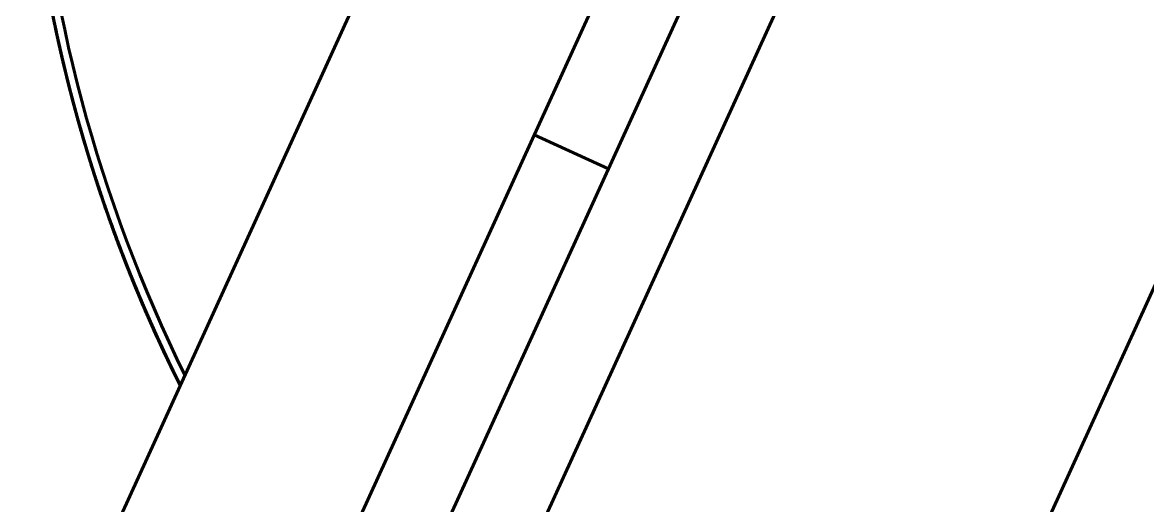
# Model space of a CAD drawing. Header units: millimetres. Extents: x 0 to 840, y 0 to 594.
# Drawn here: x 93.18 to 99.63, y 248.25 to 251.02 of the extents above; entities that cross this region are included whole.
import ezdxf

# ---------------------------------------------------------------- set-up
doc = ezdxf.new("R2010")
doc.units = ezdxf.units.MM
doc.linetypes.add('K5LT_BASIC', pattern=[0])
doc.layers.add('Системный слой', color=7, linetype='Continuous')

msp = doc.modelspace()

# ---------------------------------------------------------------- linework, layer by layer
at = {"layer": 'Системный слой', "color": 5, "linetype": 'K5LT_BASIC', "lineweight": 60, "true_color": 0x0000ff}
for p, q in [((100.47835, 262.95346), (93.21731, 247.03092)), ((101.61567, 262.43482), (94.35463, 246.51228)), ((101.15468, 260.29696), (93.74278, 244.04362)), ((101.60828, 260.09011), (94.19639, 243.83676)), ((103.99906, 258.99986), (96.58716, 242.74652)), ((93.36873, 251.01491), (93.37463, 250.98686)), ((93.36897, 251.01374), (93.36985, 251.00954)), ((93.36897, 251.01374), (93.37227, 250.99805)), ((93.36932, 251.01209), (93.37304, 250.99439)), ((93.37227, 250.99805), (93.37715, 250.97505)), ((93.39014, 250.91531), (93.401, 250.8669)), ((93.39148, 250.90927), (93.401, 250.8669)), ((93.39754, 250.88216), (93.40633, 250.84361)), ((93.39934, 250.8742), (93.401, 250.8669)), ((93.401, 250.8669), (93.40812, 250.83582)), ((93.41811, 250.79314), (93.42082, 250.7817)), ((93.46897, 250.58941), (93.47653, 250.56081)), ((93.48215, 250.53984), (93.48426, 250.532)), ((93.49054, 250.5089), (93.5032, 250.46306)), ((96.11803, 250.37918), (96.54347, 250.18517)), ((93.57947, 250.20553), (93.58694, 250.18183)), ((93.58179, 250.19815), (93.58525, 250.18716)), ((93.60264, 250.13272), (93.61227, 250.10311)), ((93.60368, 250.12953), (93.61844, 250.08432)), ((93.60615, 250.1219), (93.61477, 250.09549)), ((93.60863, 250.11428), (93.61844, 250.08432)), ((93.69749, 249.85556), (93.70551, 249.83347)), ((93.73772, 249.74659), (93.74862, 249.71781)), ((93.74558, 249.72581), (93.7555, 249.69982)), ((93.90751, 249.32969), (93.91073, 249.32235)), ((93.91698, 249.30817), (93.92346, 249.29353)), ((93.9187, 249.30426), (93.93286, 249.27243)), ((93.95417, 249.22514), (93.97077, 249.18883)), ((94.02477, 249.07371), (94.03441, 249.05362)), ((94.05054, 249.02029), (94.05218, 249.01693)), ((94.06086, 248.99916), (94.07313, 248.97424)), ((94.06793, 248.98478), (94.08896, 248.94235)), ((94.06793, 248.98478), (94.08896, 248.94235)), ((94.06793, 248.98478), (94.08896, 248.94235)), ((94.06793, 248.98478), (94.08896, 248.94235)), ((94.07273, 248.97504), (94.08896, 248.94235)), ((94.07313, 248.97424), (94.08548, 248.94935)), ((94.07526, 248.96992), (94.08896, 248.94235)), ((94.07526, 248.96992), (94.08896, 248.94235)), ((94.07714, 248.96613), (94.07857, 248.96325))]:
    msp.add_line(p, q, dxfattribs=at)
msp.add_arc((101.73832, 252.76201), 8.5, 183.558416, 206.261997, dxfattribs=at)
for points, knots in [([(99.60669, 261.04203), (99.58233, 261.03576), (99.29992, 260.96172), (98.76682, 260.79236), (98.02918, 260.47944), (97.32403, 260.09893), (96.65753, 259.65418), (96.03552, 259.14906), (95.46345, 258.58802), (94.94634, 257.97596), (94.48869, 257.31824), (94.09454, 256.62063), (93.76732, 255.88922), (93.5099, 255.13043), (93.32454, 254.3509), (93.21285, 253.55745), (93.17583, 252.75704), (93.21378, 251.95667), (93.32639, 251.16336), (93.51266, 250.38404), (93.76588, 249.64046), (93.97681, 249.16697), (94.08896, 248.94235)], [0.9944152957, 0.9944152957, 0.9944152957, 0.9944152957, 0.9944302992, 0.9945894335, 0.9947485678, 0.9949077021, 0.9950668364, 0.9952259707, 0.995385105, 0.9955442393, 0.9957033736, 0.995862508, 0.9960216423, 0.9961807766, 0.9963399109, 0.9964990452, 0.9966581795, 0.9968173138, 0.9969764481, 0.9971355824, 0.9972947167, 0.997444463, 0.997444463, 0.997444463, 0.997444463]), ([(93.33093, 254.31707), (93.3122, 254.21584), (93.25152, 253.85105), (93.18792, 253.217), (93.18283, 252.41575), (93.25266, 251.61753), (93.37944, 250.92422), (93.49088, 250.50122), (93.53921, 250.33777)], [0.86817539014, 0.86817539014, 0.86817539014, 0.86817539014, 0.86823679185, 0.86839592616, 0.86855506047, 0.86871419478, 0.86887332909, 0.86897499228, 0.86897499228, 0.86897499228, 0.86897499228]), ([(93.19187, 252.51592), (93.19815, 252.2979), (93.23065, 251.81373), (93.34469, 251.06989), (93.53962, 250.29269), (93.79053, 249.5819), (93.99097, 249.1386), (94.08896, 248.94235)], [0.98602521946, 0.98602521946, 0.98602521946, 0.98602521946, 0.98615531509, 0.9863144494, 0.9864735837, 0.98663271801, 0.986763555, 0.986763555, 0.986763555, 0.986763555]), ([(93.23182, 251.90073), (93.23627, 251.85668), (93.27001, 251.54744), (93.36403, 250.97663), (93.52897, 250.3487), (93.65046, 249.98674), (93.68922, 249.87855)], [0.97546690868, 0.97546690868, 0.97546690868, 0.97546690868, 0.97549331636, 0.97565245067, 0.97581158498, 0.97588013364, 0.97588013364, 0.97588013364, 0.97588013364]), ([(93.24443, 251.78408), (93.2689, 251.57159), (93.31596, 251.26465), (93.37963, 250.96091), (93.401, 250.8669)], [0.81527661755, 0.81527661755, 0.81527661755, 0.81527661755, 0.81540420115, 0.81546170171, 0.81546170171, 0.81546170171, 0.81546170171]), ([(93.2772, 251.53243), (93.29088, 251.43831), (93.31989, 251.25967), (93.35456, 251.08205), (93.37227, 250.99805)], [0.37740985368, 0.37740985368, 0.37740985368, 0.37740985368, 0.3774665818, 0.37751778524, 0.37751778524, 0.37751778524, 0.37751778524]), ([(93.2789, 251.52079), (93.28407, 251.48555), (93.31086, 251.31055), (93.34309, 251.13642), (93.37227, 250.99805)], [0.66579670409, 0.66579670409, 0.66579670409, 0.66579670409, 0.66581795035, 0.66590229791, 0.66590229791, 0.66590229791, 0.66590229791]), ([(93.29702, 251.40303), (93.3031, 251.36522), (93.32475, 251.23631), (93.34934, 251.10791), (93.3682, 251.01743)], [0.291988617951, 0.291988617951, 0.291988617951, 0.291988617951, 0.292011457671, 0.292066584746, 0.292066584746, 0.292066584746, 0.292066584746]), ([(93.30912, 251.32987), (93.32154, 251.25679), (93.35135, 251.09417), (93.38586, 250.93247), (93.40633, 250.84361)], [0.90081511013, 0.90081511013, 0.90081511013, 0.90081511013, 0.900859325271, 0.900913715692, 0.900913715692, 0.900913715692, 0.900913715692]), ([(93.31193, 251.31342), (93.3218, 251.25603), (93.34029, 251.15468), (93.36061, 251.05369), (93.36978, 251.00987)], [0.185197599326, 0.185197599326, 0.185197599326, 0.185197599326, 0.185232336092, 0.185259042555, 0.185259042555, 0.185259042555, 0.185259042555]), ([(93.31337, 251.30509), (93.32773, 251.22205), (93.35785, 251.062), (93.39253, 250.90288), (93.41032, 250.82635)], [0.804691936986, 0.804691936986, 0.804691936986, 0.804691936986, 0.804742202419, 0.804789066353, 0.804789066353, 0.804789066353, 0.804789066353]), ([(93.34265, 251.14488), (93.35081, 251.1025), (93.36942, 251.00966), (93.38958, 250.91714), (93.401, 250.8669)], [0.890171582159, 0.890171582159, 0.890171582159, 0.890171582159, 0.890197326544, 0.890228056854, 0.890228056854, 0.890228056854, 0.890228056854]), ([(93.36098, 251.05247), (93.36283, 251.04339), (93.37715, 250.97378), (93.39234, 250.90435), (93.40621, 250.84412)], [0.441592181831, 0.441592181831, 0.441592181831, 0.441592181831, 0.441597708466, 0.441634572332, 0.441634572332, 0.441634572332, 0.441634572332]), ([(93.36734, 251.02158), (93.37354, 250.99176), (93.38848, 250.92179), (93.40429, 250.85201), (93.41367, 250.812)], [0.430917544249, 0.430917544249, 0.430917544249, 0.430917544249, 0.430935709739, 0.430960220111, 0.430960220111, 0.430960220111, 0.430960220111]), ([(93.36897, 251.01374), (93.37626, 250.97887), (93.39212, 250.90522), (93.40896, 250.83179), (93.41811, 250.79314)], [0.697941834588, 0.697941834588, 0.697941834588, 0.697941834588, 0.69796308084, 0.697986769917, 0.697986769917, 0.697986769917, 0.697986769917]), ([(93.37227, 250.99805), (93.37528, 250.98376), (93.38768, 250.92569), (93.40068, 250.86775), (93.41083, 250.82414)], [0.163899627684, 0.163899627684, 0.163899627684, 0.163899627684, 0.163908338638, 0.163935044964, 0.163935044964, 0.163935044964, 0.163935044964]), ([(93.37227, 250.99805), (93.378, 250.97086), (93.39277, 250.90245), (93.40839, 250.83421), (93.41811, 250.79314)], [0.249346890698, 0.249346890698, 0.249346890698, 0.249346890698, 0.249363462763, 0.249388639076, 0.249388639076, 0.249388639076, 0.249388639076]), ([(93.37227, 250.99805), (93.37418, 250.98899), (93.38873, 250.92052), (93.40412, 250.85224), (93.41811, 250.79314)], [0.345475061597, 0.345475061597, 0.345475061597, 0.345475061597, 0.345480585615, 0.345516809972, 0.345516809972, 0.345516809972, 0.345516809972]), ([(93.37227, 250.99805), (93.37961, 250.9632), (93.39448, 250.8948), (93.41019, 250.82659), (93.41811, 250.79314)], [0.516369587626, 0.516369587626, 0.516369587626, 0.516369587626, 0.516390833864, 0.516411336004, 0.516411336004, 0.516411336004, 0.516411336004]), ([(93.37227, 250.99805), (93.38233, 250.9503), (93.39736, 250.88194), (93.41322, 250.81376), (93.41811, 250.79314)], [0.601816850642, 0.601816850642, 0.601816850642, 0.601816850642, 0.601845957989, 0.601858599019, 0.601858599019, 0.601858599019, 0.601858599019]), ([(93.37227, 250.99805), (93.37579, 250.98132), (93.39126, 250.90904), (93.40766, 250.83697), (93.42082, 250.7817)], [0.612497758524, 0.612497758524, 0.612497758524, 0.612497758524, 0.612507956716, 0.6125418447, 0.6125418447, 0.6125418447, 0.6125418447]), ([(93.37227, 250.99805), (93.38505, 250.9374), (93.40024, 250.86907), (93.41626, 250.80094), (93.41811, 250.79314)], [0.687264113659, 0.687264113659, 0.687264113659, 0.687264113659, 0.687301082113, 0.687305862033, 0.687305862033, 0.687305862033, 0.687305862033]), ([(93.37227, 250.99805), (93.38123, 250.95553), (93.39985, 250.87045), (93.41976, 250.78566), (93.43007, 250.74326)], [0.783392284554, 0.783392284554, 0.783392284554, 0.783392284554, 0.783418204965, 0.783444231647, 0.783444231647, 0.783444231647, 0.783444231647]), ([(93.37227, 250.99805), (93.37469, 250.98655), (93.39283, 250.90137), (93.41228, 250.81646), (93.43007, 250.74326)], [0.794073192437, 0.794073192437, 0.794073192437, 0.794073192437, 0.794080203692, 0.794125139631, 0.794125139631, 0.794125139631, 0.794125139631]), ([(93.37227, 250.99805), (93.37741, 250.97365), (93.39428, 250.89536), (93.41224, 250.81731), (93.42513, 250.76368)], [0.879520455452, 0.879520455452, 0.879520455452, 0.879520455452, 0.879535327817, 0.879568225578, 0.879568225578, 0.879568225578, 0.879568225578]), ([(93.37227, 250.99805), (93.38667, 250.92974), (93.46015, 250.60121), (93.5672, 250.22769), (93.67184, 249.92705), (93.68922, 249.87855)], [0.95428681059, 0.95428681059, 0.95428681059, 0.95428681059, 0.95432845321, 0.95448758752, 0.95451831789, 0.95451831789, 0.95451831789, 0.95451831789]), ([(93.37227, 250.99805), (93.38013, 250.96076), (93.40822, 250.8318), (93.43929, 250.70352), (93.46289, 250.61268)], [0.964967718467, 0.964967718467, 0.964967718467, 0.964967718467, 0.964990451941, 0.96504643586, 0.96504643586, 0.96504643586, 0.96504643586]), ([(93.37324, 250.99343), (93.37977, 250.96256), (93.39319, 250.90074), (93.40731, 250.83908), (93.41455, 250.80822)], [0.0677723954, 0.0677723954, 0.0677723954, 0.0677723954, 0.067791215786, 0.067810124946, 0.067810124946, 0.067810124946, 0.067810124946]), ([(93.37594, 250.98071), (93.38324, 250.94642), (93.39698, 250.88383), (93.41142, 250.82139), (93.41811, 250.79314)], [0.334797678596, 0.334797678596, 0.334797678596, 0.334797678596, 0.334818586888, 0.334835902092, 0.334835902092, 0.334835902092, 0.334835902092]), ([(93.37777, 250.97214), (93.38562, 250.9355), (93.39881, 250.87577), (93.41265, 250.81619), (93.41811, 250.79314)], [0.153223985226, 0.153223985226, 0.153223985226, 0.153223985226, 0.153246339911, 0.153260468179, 0.153260468179, 0.153260468179, 0.153260468179]), ([(93.37885, 250.9671), (93.388, 250.92448), (93.40093, 250.86645), (93.41446, 250.80856), (93.41811, 250.79314)], [0.420247707681, 0.420247707681, 0.420247707681, 0.420247707681, 0.420273711012, 0.420283165106, 0.420283165106, 0.420283165106, 0.420283165106]), ([(93.38223, 250.95143), (93.39146, 250.90882), (93.40332, 250.85603), (93.41569, 250.80336), (93.41811, 250.79314)], [0.238675461701, 0.238675461701, 0.238675461701, 0.238675461701, 0.238701464036, 0.238707731193, 0.238707731193, 0.238707731193, 0.238707731193]), ([(93.38402, 250.94318), (93.39831, 250.87758), (93.41547, 250.80299), (93.43363, 250.72864), (93.43587, 250.71953)], [0.409571665984, 0.409571665984, 0.409571665984, 0.409571665984, 0.409611712285, 0.409617313493, 0.409617313493, 0.409617313493, 0.409617313493]), ([(93.38838, 250.92327), (93.39967, 250.87199), (93.4153, 250.80402), (93.43175, 250.73625), (93.43587, 250.71953)], [0.142553020723, 0.142553020723, 0.142553020723, 0.142553020723, 0.142584341184, 0.142594616565, 0.142594616565, 0.142594616565, 0.142594616565]), ([(93.3892, 250.91958), (93.40078, 250.8671), (93.42622, 250.75676), (93.45385, 250.64695), (93.46897, 250.58941)], [0.591151904089, 0.591151904089, 0.591151904089, 0.591151904089, 0.591183959262, 0.591219440483, 0.591219440483, 0.591219440483, 0.591219440483]), ([(93.4126, 250.81654), (93.4216, 250.77804), (93.45098, 250.65612), (93.48304, 250.53487), (93.50624, 250.45219)], [0.943642871113, 0.943642871113, 0.943642871113, 0.943642871113, 0.943666454488, 0.943717672043, 0.943717672043, 0.943717672043, 0.943717672043]), ([(93.43587, 250.71953), (93.4412, 250.69786), (93.46455, 250.60451), (93.48948, 250.51156), (93.50955, 250.44043)], [0.398936405608, 0.398936405608, 0.398936405608, 0.398936405608, 0.398949713558, 0.398993799473, 0.398993799473, 0.398993799473, 0.398993799473]), ([(93.43587, 250.71953), (93.43992, 250.70305), (93.45393, 250.64683), (93.46851, 250.59077), (93.4791, 250.5512)], [0.580511839521, 0.580511839521, 0.580511839521, 0.580511839521, 0.580521960535, 0.580546393728, 0.580546393728, 0.580546393728, 0.580546393728]), ([(93.43587, 250.71953), (93.45065, 250.65947), (93.47363, 250.57022), (93.49805, 250.48136), (93.50624, 250.45219)], [0.655278194655, 0.655278194655, 0.655278194655, 0.655278194655, 0.655315085933, 0.655333159358, 0.655333159358, 0.655333159358, 0.655333159358]), ([(93.43587, 250.71953), (93.44307, 250.69025), (93.46364, 250.60849), (93.48542, 250.52705), (93.49991, 250.47487)], [0.665959102535, 0.665959102535, 0.665959102535, 0.665959102535, 0.66597708466, 0.666009385979, 0.666009385979, 0.666009385979, 0.666009385979]), ([(93.43587, 250.71953), (93.45379, 250.64667), (93.49329, 250.49475), (93.53697, 250.34397), (93.56089, 250.26562)], [0.740725457673, 0.740725457673, 0.740725457673, 0.740725457673, 0.740770210057, 0.740819076439, 0.740819076439, 0.740819076439, 0.740819076439]), ([(93.43587, 250.71953), (93.43865, 250.70824), (93.45578, 250.63922), (93.47376, 250.57042), (93.48941, 250.51303)], [0.762087273434, 0.762087273434, 0.762087273434, 0.762087273434, 0.762094207511, 0.762129688769, 0.762129688769, 0.762129688769, 0.762129688769]), ([(93.43587, 250.71953), (93.4418, 250.69544), (93.46285, 250.61143), (93.48518, 250.52775), (93.50176, 250.46822)], [0.847534536448, 0.847534536448, 0.847534536448, 0.847534536448, 0.847549331636, 0.847586191484, 0.847586191484, 0.847586191484, 0.847586191484]), ([(93.43587, 250.71953), (93.48281, 250.52872), (93.56259, 250.24671), (93.65671, 249.96931), (93.68922, 249.87855)], [0.8795772601, 0.8795772601, 0.8795772601, 0.8795772601, 0.87969446213, 0.87975196275, 0.87975196275, 0.87975196275, 0.87975196275]), ([(93.43587, 250.71953), (93.46009, 250.62107), (93.49629, 250.48444), (93.53586, 250.34877), (93.54732, 250.31051)], [0.911619983711, 0.911619983711, 0.911619983711, 0.911619983711, 0.911680458307, 0.911704278261, 0.911704278261, 0.911704278261, 0.911704278261]), ([(93.44142, 250.6971), (93.45002, 250.66253), (93.47584, 250.56151), (93.5035, 250.46097), (93.5225, 250.39501)], [0.751410958462, 0.751410958462, 0.751410958462, 0.751410958462, 0.751432208784, 0.751473149657, 0.751473149657, 0.751473149657, 0.751473149657]), ([(93.44748, 250.67292), (93.45545, 250.64125), (93.47483, 250.56617), (93.49523, 250.49135), (93.50738, 250.44815)], [0.569840480667, 0.569840480667, 0.569840480667, 0.569840480667, 0.569859961808, 0.569886731675, 0.569886731675, 0.569886731675, 0.569886731675]), ([(93.4512, 250.65818), (93.46772, 250.59311), (93.5044, 250.45544), (93.54452, 250.31872), (93.56668, 250.24672)], [0.826185292154, 0.826185292154, 0.826185292154, 0.826185292154, 0.826225334182, 0.82627027002, 0.82627027002, 0.82627027002, 0.82627027002]), ([(93.45304, 250.65097), (93.46443, 250.60627), (93.49023, 250.50832), (93.51777, 250.41085), (93.53328, 250.35792)], [0.922314943081, 0.922314943081, 0.922314943081, 0.922314943081, 0.922342457034, 0.922375355259, 0.922375355259, 0.922375355259, 0.922375355259]), ([(93.45502, 250.64319), (93.45732, 250.63422), (93.47313, 250.57283), (93.48962, 250.51161), (93.5042, 250.45946)], [0.484399315258, 0.484399315258, 0.484399315258, 0.484399315258, 0.484404837683, 0.484437131465, 0.484437131465, 0.484437131465, 0.484437131465]), ([(93.46897, 250.58941), (93.48209, 250.53946), (93.51889, 250.40439), (93.559, 250.27025), (93.58561, 250.18601)], [0.014450415096, 0.014450415096, 0.014450415096, 0.014450415096, 0.014481222152, 0.01453391336, 0.01453391336, 0.01453391336, 0.01453391336]), ([(93.46897, 250.58941), (93.47403, 250.57012), (93.50159, 250.46669), (93.5311, 250.36379), (93.55637, 250.28044)], [0.025131322978, 0.025131322978, 0.025131322978, 0.025131322978, 0.025143220879, 0.025195167157, 0.025195167157, 0.025195167157, 0.025195167157]), ([(93.46897, 250.58941), (93.47738, 250.55737), (93.49593, 250.4884), (93.51534, 250.41967), (93.526, 250.38289)], [0.110578585993, 0.110578585993, 0.110578585993, 0.110578585993, 0.110598345004, 0.110621184707, 0.110621184707, 0.110621184707, 0.110621184707]), ([(93.46897, 250.58941), (93.47268, 250.57529), (93.4919, 250.50286), (93.51208, 250.43068), (93.52895, 250.37275)], [0.206706756891, 0.206706756891, 0.206706756891, 0.206706756891, 0.206715467855, 0.206751455857, 0.206751455857, 0.206751455857, 0.206751455857]), ([(93.46897, 250.58941), (93.47602, 250.56254), (93.49073, 250.50766), (93.50598, 250.45293), (93.51392, 250.42501)], [0.292154019906, 0.292154019906, 0.292154019906, 0.292154019906, 0.29217059198, 0.292187907646, 0.292187907646, 0.292187907646, 0.292187907646]), ([(93.46897, 250.58941), (93.47937, 250.54979), (93.50592, 250.45162), (93.53422, 250.35394), (93.55174, 250.29578)], [0.377601282921, 0.377601282921, 0.377601282921, 0.377601282921, 0.377625716105, 0.377661940933, 0.377661940933, 0.377661940933, 0.377661940933]), ([(93.46897, 250.58941), (93.47467, 250.56771), (93.49012, 250.50982), (93.50618, 250.45209), (93.51647, 250.41605)], [0.473729453819, 0.473729453819, 0.473729453819, 0.473729453819, 0.473742838956, 0.473765193087, 0.473765193087, 0.473765193087, 0.473765193087]), ([(93.46897, 250.58941), (93.49413, 250.49364), (93.54923, 250.29782), (93.61128, 250.10409), (93.64493, 250.0053)], [0.53781490108, 0.53781490108, 0.53781490108, 0.53781490108, 0.53787396563, 0.5379362171, 0.5379362171, 0.5379362171, 0.5379362171]), ([(93.46897, 250.58941), (93.48607, 250.5243), (93.51325, 250.42559), (93.54221, 250.32739), (93.55233, 250.29383)], [0.548495808954, 0.548495808954, 0.548495808954, 0.548495808954, 0.548535964354, 0.548556872688, 0.548556872688, 0.548556872688, 0.548556872688]), ([(93.46897, 250.58941), (93.47802, 250.55496), (93.5079, 250.44404), (93.54002, 250.33373), (93.56323, 250.25795)], [0.559176716833, 0.559176716833, 0.559176716833, 0.559176716833, 0.559197963081, 0.559245235474, 0.559245235474, 0.559245235474, 0.559245235474]), ([(93.46897, 250.58941), (93.50553, 250.45023), (93.55553, 250.27775), (93.61093, 250.10698), (93.62213, 250.07316)], [0.61258125623, 0.61258125623, 0.61258125623, 0.61258125623, 0.61266709102, 0.61268833725, 0.61268833725, 0.61268833725, 0.61268833725]), ([(93.46897, 250.58941), (93.49748, 250.48089), (93.55303, 250.28519), (93.61553, 250.09161), (93.64493, 250.0053)], [0.6232621641, 0.6232621641, 0.6232621641, 0.6232621641, 0.62332908975, 0.62338348012, 0.62338348012, 0.62338348012, 0.62338348012]), ([(93.46897, 250.58941), (93.48942, 250.51155), (93.54388, 250.31557), (93.60531, 250.12162), (93.64493, 250.0053)], [0.63394307197, 0.63394307197, 0.63394307197, 0.63394307197, 0.63399108848, 0.63406438799, 0.63406438799, 0.63406438799, 0.63406438799]), ([(93.46897, 250.58941), (93.48136, 250.54221), (93.50967, 250.4381), (93.53995, 250.33455), (93.55711, 250.27801)], [0.644623979849, 0.644623979849, 0.644623979849, 0.644623979849, 0.644653087206, 0.644688330037, 0.644688330037, 0.644688330037, 0.644688330037]), ([(93.46897, 250.58941), (93.50083, 250.46814), (93.55683, 250.27256), (93.61978, 250.07914), (93.64493, 250.0053)], [0.70870942712, 0.70870942712, 0.70870942712, 0.70870942712, 0.70878421388, 0.70883074314, 0.70883074314, 0.70883074314, 0.70883074314]), ([(93.46897, 250.58941), (93.49277, 250.49881), (93.54768, 250.30294), (93.60956, 250.10915), (93.64493, 250.0053)], [0.71939033499, 0.71939033499, 0.71939033499, 0.71939033499, 0.7194462126, 0.71951165101, 0.71951165101, 0.71951165101, 0.71951165101]), ([(93.46897, 250.58941), (93.48471, 250.52947), (93.52312, 250.38948), (93.56509, 250.25051), (93.59029, 250.17125)], [0.730071242866, 0.730071242866, 0.730071242866, 0.730071242866, 0.73010821133, 0.730157821273, 0.730157821273, 0.730157821273, 0.730157821273]), ([(93.47419, 250.56963), (93.49107, 250.50599), (93.52557, 250.38175), (93.56287, 250.25833), (93.58179, 250.19815)], [0.366924442612, 0.366924442612, 0.366924442612, 0.366924442612, 0.366963717378, 0.367001343297, 0.367001343297, 0.367001343297, 0.367001343297]), ([(93.47419, 250.56963), (93.48632, 250.52389), (93.5027, 250.46417), (93.51972, 250.40462), (93.52377, 250.39059)], [0.463052613507, 0.463052613507, 0.463052613507, 0.463052613507, 0.463080840229, 0.463089551292, 0.463089551292, 0.463089551292, 0.463089551292]), ([(93.4791, 250.55119), (93.49513, 250.49132), (93.54631, 250.30811), (93.60359, 250.12668), (93.64493, 250.0053)], [0.81552636718, 0.81552636718, 0.81552636718, 0.81552636718, 0.81556333546, 0.8156398219, 0.8156398219, 0.8156398219, 0.8156398219]), ([(93.48121, 250.54334), (93.49252, 250.50124), (93.51446, 250.422), (93.53754, 250.34309), (93.54864, 250.3061)], [0.281482589927, 0.281482589927, 0.281482589927, 0.281482589927, 0.281508593253, 0.281531629261, 0.281531629261, 0.281531629261, 0.281531629261]), ([(93.48121, 250.54334), (93.49936, 250.47578), (93.52519, 250.38414), (93.55255, 250.29296), (93.55991, 250.26881)], [0.452377115961, 0.452377115961, 0.452377115961, 0.452377115961, 0.452418841502, 0.452433900186, 0.452433900186, 0.452433900186, 0.452433900186]), ([(93.48873, 250.51553), (93.50253, 250.46486), (93.52502, 250.38515), (93.54867, 250.30579), (93.55748, 250.27679)], [0.185360147527, 0.185360147527, 0.185360147527, 0.185360147527, 0.185391470401, 0.185409543711, 0.185409543711, 0.185409543711, 0.185409543711]), ([(93.54713, 250.31113), (93.55923, 250.2707), (93.59067, 250.16838), (93.62403, 250.06666), (93.64493, 250.0053)], [0.794214161803, 0.794214161803, 0.794214161803, 0.794214161803, 0.794239338001, 0.794278006155, 0.794278006155, 0.794278006155, 0.794278006155]), ([(93.5486, 250.30621), (93.55798, 250.27493), (93.58032, 250.20197), (93.60362, 250.12932), (93.61727, 250.08788)], [0.527192485807, 0.527192485807, 0.527192485807, 0.527192485807, 0.5272119669, 0.527237993584, 0.527237993584, 0.527237993584, 0.527237993584]), ([(93.55174, 250.29578), (93.56545, 250.25025), (93.5956, 250.15312), (93.62747, 250.05655), (93.64493, 250.0053)], [0.431066480318, 0.431066480318, 0.431066480318, 0.431066480318, 0.431094844049, 0.431127138331, 0.431127138331, 0.431127138331, 0.431127138331]), ([(93.56668, 250.24672), (93.5857, 250.18493), (93.61791, 250.08434), (93.65199, 249.98437), (93.66548, 249.94569)], [0.868993901426, 0.868993901426, 0.868993901426, 0.868993901426, 0.869032463399, 0.869056896593, 0.869056896593, 0.869056896593, 0.869056896593]), ([(93.56794, 250.24263), (93.57807, 250.20978), (93.60305, 250.13045), (93.6292, 250.05149), (93.64493, 250.0053)], [0.249502094473, 0.249502094473, 0.249502094473, 0.249502094473, 0.249522597072, 0.249551704418, 0.249551704418, 0.249551704418, 0.249551704418]), ([(93.5714, 250.23144), (93.59212, 250.16457), (93.61651, 250.08914), (93.64195, 250.01406), (93.64493, 250.0053)], [0.505846212019, 0.505846212019, 0.505846212019, 0.505846212019, 0.505887969446, 0.505893493463, 0.505893493463, 0.505893493463, 0.505893493463]), ([(93.57617, 250.21609), (93.58916, 250.17444), (93.61171, 250.10405), (93.63517, 250.03396), (93.64493, 250.0053)], [0.153379447523, 0.153379447523, 0.153379447523, 0.153379447523, 0.153405474221, 0.153423533521, 0.153423533521, 0.153423533521, 0.153423533521]), ([(93.58192, 250.19774), (93.60964, 250.10956), (93.65716, 249.96655), (93.70844, 249.82486), (93.72882, 249.77031)], [0.943770454789, 0.943770454789, 0.943770454789, 0.943770454789, 0.943825588797, 0.943860326485, 0.943860326485, 0.943860326485, 0.943860326485]), ([(93.58208, 250.19723), (93.59714, 250.14932), (93.6179, 250.08527), (93.63942, 250.02148), (93.64493, 250.0053)], [0.238830641166, 0.238830641166, 0.238830641166, 0.238830641166, 0.238860598345, 0.238870796536, 0.238870796536, 0.238870796536, 0.238870796536]), ([(93.59892, 250.14427), (93.61997, 250.07883), (93.72436, 249.76718), (93.84666, 249.46176), (93.95417, 249.22514)], [0.04658534744, 0.04658534744, 0.04658534744, 0.04658534744, 0.04662635264, 0.04678137359, 0.04678137359, 0.04678137359, 0.04678137359]), ([(93.60264, 250.13272), (93.61279, 250.10132), (93.6268, 250.05881), (93.64114, 250.01642), (93.64493, 250.0053)], [0.057268669555, 0.057268669555, 0.057268669555, 0.057268669555, 0.057288351369, 0.057295362623, 0.057295362623, 0.057295362623, 0.057295362623]), ([(93.60264, 250.13272), (93.60545, 250.12403), (93.61928, 250.08147), (93.63345, 250.03901), (93.64493, 250.0053)], [0.334972274367, 0.334972274367, 0.334972274367, 0.334972274367, 0.334977721197, 0.334998967434, 0.334998967434, 0.334998967434, 0.334998967434]), ([(93.60264, 250.13272), (93.6095, 250.11149), (93.62343, 250.06896), (93.6377, 250.02654), (93.64493, 250.0053)], [0.420419537381, 0.420419537381, 0.420419537381, 0.420419537381, 0.420432845322, 0.420446230449, 0.420446230449, 0.420446230449, 0.420446230449]), ([(93.60264, 250.13272), (93.62331, 250.06878), (93.65184, 249.98394), (93.68169, 249.89956), (93.68922, 249.87855)], [0.495185892516, 0.495185892516, 0.495185892516, 0.495185892516, 0.495225970719, 0.495239279169, 0.495239279169, 0.495239279169, 0.495239279169]), ([(93.60264, 250.13272), (93.60786, 250.11657), (93.62584, 250.0615), (93.64438, 250.00661), (93.65777, 249.9679)], [0.601994971294, 0.601994971294, 0.601994971294, 0.601994971294, 0.602005092298, 0.602029525531, 0.602029525531, 0.602029525531, 0.602029525531]), ([(93.60264, 250.13272), (93.62166, 250.07386), (93.65011, 249.98899), (93.67989, 249.90459), (93.68922, 249.87855)], [0.676761326428, 0.676761326428, 0.676761326428, 0.676761326428, 0.676798217696, 0.676814713082, 0.676814713082, 0.676814713082, 0.676814713082]), ([(93.60264, 250.13272), (93.61191, 250.10403), (93.6259, 250.06152), (93.64022, 250.01912), (93.64493, 250.0053)], [0.687442234308, 0.687442234308, 0.687442234308, 0.687442234308, 0.687460216423, 0.687468927376, 0.687468927376, 0.687468927376, 0.687468927376]), ([(93.60264, 250.13272), (93.62572, 250.06132), (93.73386, 249.74116), (93.86091, 249.42766), (93.97077, 249.18883)], [0.76220858945, 0.76220858945, 0.76220858945, 0.76220858945, 0.76225334182, 0.76241013885, 0.76241013885, 0.76241013885, 0.76241013885]), ([(93.60264, 250.13272), (93.60622, 250.12165), (93.62894, 250.05183), (93.65256, 249.9823), (93.67308, 249.924)], [0.783570405207, 0.783570405207, 0.783570405207, 0.783570405207, 0.783577339274, 0.783614202799, 0.783614202799, 0.783614202799, 0.783614202799]), ([(93.60264, 250.13272), (93.62002, 250.07895), (93.7229, 249.77107), (93.84327, 249.46922), (93.95417, 249.22514)], [0.85833676034, 0.85833676034, 0.85833676034, 0.85833676034, 0.85837046467, 0.85853037226, 0.85853037226, 0.85853037226, 0.85853037226]), ([(93.60264, 250.13272), (93.63382, 250.03624), (93.69376, 249.86146), (93.75933, 249.68873), (93.79005, 249.61124)], [0.93310311548, 0.93310311548, 0.93310311548, 0.93310311548, 0.93316359007, 0.93321330638, 0.93321330638, 0.93321330638, 0.93321330638]), ([(93.60264, 250.13272), (93.68662, 249.87287), (93.80125, 249.56879), (93.93286, 249.27205), (93.95417, 249.22514)], [0.96514583912, 0.96514583912, 0.96514583912, 0.96514583912, 0.96530872056, 0.96533945104, 0.96533945104, 0.96533945104, 0.96533945104]), ([(93.64493, 250.0053), (93.65894, 249.96416), (93.68589, 249.88698), (93.71394, 249.81019), (93.72732, 249.77431)], [0.847682545522, 0.847682545522, 0.847682545522, 0.847682545522, 0.847708465945, 0.847731306485, 0.847731306485, 0.847731306485, 0.847731306485]), ([(93.68922, 249.87855), (93.70668, 249.82981), (93.75334, 249.70317), (93.803, 249.57767), (93.83472, 249.50079)], [0.110726595576, 0.110726595576, 0.110726595576, 0.110726595576, 0.110757479313, 0.110807089256, 0.110807089256, 0.110807089256, 0.110807089256]), ([(93.68922, 249.87855), (93.69599, 249.85965), (93.73564, 249.75018), (93.77752, 249.64153), (93.8137, 249.55222)], [0.121407503458, 0.121407503458, 0.121407503458, 0.121407503458, 0.12141947804, 0.121476949052, 0.121476949052, 0.121476949052, 0.121476949052]), ([(93.68922, 249.87855), (93.72626, 249.77515), (93.80981, 249.55535), (93.90236, 249.33918), (93.95417, 249.22514)], [0.27094021374, 0.27094021374, 0.27094021374, 0.27094021374, 0.27100572884, 0.27108043902, 0.27108043902, 0.27108043902, 0.27108043902]), ([(93.68922, 249.87855), (93.70488, 249.83484), (93.78596, 249.61416), (93.87613, 249.3969), (93.95417, 249.22514)], [0.29230202949, 0.29230202949, 0.29230202949, 0.29230202949, 0.29232972629, 0.29244225476, 0.29244225476, 0.29244225476, 0.29244225476]), ([(93.68922, 249.87855), (93.72001, 249.79258), (93.80284, 249.57253), (93.8947, 249.35604), (93.95417, 249.22514)], [0.36706838463, 0.36706838463, 0.36706838463, 0.36706838463, 0.36712285169, 0.36720860991, 0.36720860991, 0.36720860991, 0.36720860991]), ([(93.68922, 249.87855), (93.70932, 249.82243), (93.75559, 249.69739), (93.80478, 249.57347), (93.83285, 249.50533)], [0.377749292505, 0.377749292505, 0.377749292505, 0.377749292505, 0.377784850414, 0.377828810365, 0.377828810365, 0.377828810365, 0.377828810365]), ([(93.68922, 249.87855), (93.69863, 249.85227), (93.72435, 249.78157), (93.751, 249.71121), (93.76813, 249.66709)], [0.388430200386, 0.388430200386, 0.388430200386, 0.388430200386, 0.388446849141, 0.388475075897, 0.388475075897, 0.388475075897, 0.388475075897]), ([(93.68922, 249.87855), (93.71377, 249.81002), (93.7604, 249.68489), (93.80996, 249.56089), (93.83309, 249.50474)], [0.463196555523, 0.463196555523, 0.463196555523, 0.463196555523, 0.463239974539, 0.463276199367, 0.463276199367, 0.463276199367, 0.463276199367]), ([(93.68922, 249.87855), (93.69238, 249.86971), (93.71885, 249.79619), (93.74634, 249.72304), (93.77129, 249.65898)], [0.484558371284, 0.484558371284, 0.484558371284, 0.484558371284, 0.484563971993, 0.484604977283, 0.484604977283, 0.484604977283, 0.484604977283]), ([(93.68922, 249.87855), (93.69683, 249.8573), (93.72154, 249.78917), (93.74712, 249.72136), (93.76513, 249.67482)], [0.570005634299, 0.570005634299, 0.570005634299, 0.570005634299, 0.570019096117, 0.570048861634, 0.570048861634, 0.570048861634, 0.570048861634]), ([(93.68922, 249.87855), (93.7271, 249.7728), (93.81075, 249.55304), (93.90339, 249.33691), (93.95417, 249.22514)], [0.71953834458, 0.71953834458, 0.71953834458, 0.71953834458, 0.71960534691, 0.71967856986, 0.71967856986, 0.71967856986, 0.71967856986]), ([(93.68922, 249.87855), (93.69947, 249.84993), (93.73524, 249.75174), (93.7728, 249.65422), (93.80033, 249.58543)], [0.837028331226, 0.837028331226, 0.837028331226, 0.837028331226, 0.837046467218, 0.837090659487, 0.837090659487, 0.837090659487, 0.837090659487]), ([(93.69079, 249.87416), (93.7015, 249.84432), (93.74407, 249.72772), (93.78919, 249.61205), (93.82417, 249.52649)], [0.206855693015, 0.206855693015, 0.206855693015, 0.206855693015, 0.206874602165, 0.206929736136, 0.206929736136, 0.206929736136, 0.206929736136]), ([(93.69332, 249.86712), (93.71925, 249.79506), (93.75641, 249.696), (93.79539, 249.59765), (93.8063, 249.57055)], [0.730221666208, 0.730221666208, 0.730221666208, 0.730221666208, 0.73026734564, 0.730284768818, 0.730284768818, 0.730284768818, 0.730284768818]), ([(93.70003, 249.84853), (93.72206, 249.78775), (93.77314, 249.65168), (93.82766, 249.51695), (93.85899, 249.4426)], [0.911801030741, 0.911801030741, 0.911801030741, 0.911801030741, 0.911839592616, 0.911887715505, 0.911887715505, 0.911887715505, 0.911887715505]), ([(93.70149, 249.84451), (93.71589, 249.80484), (93.78944, 249.60682), (93.87031, 249.41158), (93.93959, 249.25741)], [0.55933192055, 0.55933192055, 0.55933192055, 0.55933192055, 0.55935709739, 0.55945791081, 0.55945791081, 0.55945791081, 0.55945791081]), ([(93.70551, 249.83347), (93.72131, 249.79013), (93.74769, 249.71956), (93.775, 249.64934), (93.78572, 249.62217)], [0.826356952688, 0.826356952688, 0.826356952688, 0.826356952688, 0.826384468491, 0.826401891662, 0.826401891662, 0.826401891662, 0.826401891662]), ([(93.71915, 249.79632), (93.73614, 249.75039), (93.76849, 249.66517), (93.8022, 249.58047), (93.81809, 249.54139)], [0.28163852109, 0.28163852109, 0.28163852109, 0.28163852109, 0.281667727562, 0.281692890716, 0.281692890716, 0.281692890716, 0.281692890716]), ([(93.72882, 249.77031), (93.7492, 249.71575), (93.79529, 249.59608), (93.84407, 249.47748), (93.87149, 249.41308)], [0.185515867187, 0.185515867187, 0.185515867187, 0.185515867187, 0.185550604711, 0.18559235357, 0.18559235357, 0.18559235357, 0.18559235357]), ([(93.73294, 249.7593), (93.76678, 249.66908), (93.87585, 249.39259), (93.99925, 249.12203), (94.08896, 248.94235)], [0.89045812402, 0.89045812402, 0.89045812402, 0.89045812402, 0.89051559516, 0.89063538405, 0.89063538405, 0.89063538405, 0.89063538405]), ([(93.74558, 249.72581), (93.78872, 249.61226), (93.8531, 249.45306), (93.92225, 249.2959), (93.94288, 249.25011)], [0.69820889974, 0.69820889974, 0.69820889974, 0.69820889974, 0.69828134946, 0.69831130668, 0.69831130668, 0.69831130668, 0.69831130668]), ([(93.75129, 249.71083), (93.78713, 249.61699), (93.85264, 249.45417), (93.92313, 249.29345), (93.95417, 249.22514)], [0.16416669312, 0.16416669312, 0.16416669312, 0.16416669312, 0.16422660726, 0.16427136026, 0.16427136026, 0.16427136026, 0.16427136026]), ([(93.77129, 249.65898), (93.79624, 249.59492), (93.84862, 249.46509), (93.90417, 249.33658), (93.93326, 249.27154)], [0.078730477931, 0.078730477931, 0.078730477931, 0.078730477931, 0.078771483132, 0.078813978233, 0.078813978233, 0.078813978233, 0.078813978233]), ([(93.80033, 249.58543), (93.82785, 249.51664), (93.87499, 249.40314), (93.92457, 249.29069), (93.94463, 249.24621)], [0.068065292312, 0.068065292312, 0.068065292312, 0.068065292312, 0.068109484405, 0.068138591712, 0.068138591712, 0.068138591712, 0.068138591712]), ([(93.80033, 249.58543), (93.83566, 249.49713), (93.88115, 249.38873), (93.92887, 249.2813), (93.93806, 249.26082)], [0.420535252185, 0.420535252185, 0.420535252185, 0.420535252185, 0.420591979631, 0.420605364932, 0.420605364932, 0.420605364932, 0.420605364932]), ([(93.8063, 249.57056), (93.84379, 249.47737), (93.93328, 249.26579), (94.03123, 249.05798), (94.08896, 248.94235)], [0.05738757136, 0.05738757136, 0.05738757136, 0.05738757136, 0.05744748568, 0.05752456952, 0.05752456952, 0.05752456952, 0.05752456952]), ([(93.827, 249.51957), (93.88408, 249.38031), (93.96938, 249.18687), (94.06178, 248.99679), (94.08896, 248.94235)], [0.93323295892, 0.93323295892, 0.93323295892, 0.93323295892, 0.93332272438, 0.93335901559, 0.93335901559, 0.93335901559, 0.93335901559]), ([(93.83309, 249.50474), (93.85623, 249.44859), (93.89593, 249.35509), (93.93728, 249.26232), (93.95417, 249.22514)], [0.60212800175, 0.60212800175, 0.60212800175, 0.60212800175, 0.602164226607, 0.602188583218, 0.602188583218, 0.602188583218, 0.602188583218]), ([(93.83756, 249.49392), (93.89863, 249.34628), (93.98112, 249.16169), (94.07006, 248.98022), (94.08896, 248.94235)], [0.83711030352, 0.83711030352, 0.83711030352, 0.83711030352, 0.83720560153, 0.83723084475, 0.83723084475, 0.83723084475, 0.83723084475]), ([(93.83922, 249.48992), (93.86955, 249.4167), (93.90761, 249.32832), (93.94715, 249.24059), (93.95417, 249.22514)], [0.324427584029, 0.324427584029, 0.324427584029, 0.324427584029, 0.324474856779, 0.324484978407, 0.324484978407, 0.324484978407, 0.324484978407]), ([(93.84989, 249.46428), (93.9034, 249.33627), (93.98152, 249.16148), (94.06544, 248.98946), (94.08896, 248.94235)], [0.12149585787, 0.12149585787, 0.12149585787, 0.12149585787, 0.12157861235, 0.12161001695, 0.12161001695, 0.12161001695, 0.12161001695]), ([(93.85443, 249.45343), (93.87793, 249.39743), (93.91088, 249.3212), (93.94494, 249.24546), (93.95417, 249.22514)], [0.506010878897, 0.506010878897, 0.506010878897, 0.506010878897, 0.506047103756, 0.50606041232, 0.50606041232, 0.50606041232, 0.50606041232]), ([(93.86065, 249.43866), (93.91818, 249.30229), (93.99333, 249.13632), (94.07372, 248.97289), (94.08896, 248.94235)], [0.02537321121, 0.02537321121, 0.02537321121, 0.02537321121, 0.0254614895, 0.02548184611, 0.02548184611, 0.02548184611, 0.02548184611]), ([(93.87442, 249.4062), (93.93713, 249.25926), (94.00839, 249.10443), (94.08422, 248.95185), (94.08896, 248.94235)], [0.82644831315, 0.82644831315, 0.82644831315, 0.82644831315, 0.8265436028, 0.82654993694, 0.82654993694, 0.82654993694, 0.82654993694]), ([(93.88854, 249.3733), (93.922, 249.29579), (93.98695, 249.15125), (94.0559, 249.00858), (94.08896, 248.94235)], [0.847817246579, 0.847817246579, 0.847817246579, 0.847817246579, 0.847867600255, 0.847911752537, 0.847911752537, 0.847911752537, 0.847911752537]), ([(93.91692, 249.3083), (93.93399, 249.26964), (93.98936, 249.14673), (94.04762, 249.02515), (94.08896, 248.94235)], [0.943959518557, 0.943959518557, 0.943959518557, 0.943959518557, 0.943984723106, 0.944039923382, 0.944039923382, 0.944039923382, 0.944039923382]), ([(93.95417, 249.22514), (93.9887, 249.14914), (94.0333, 249.0547), (94.07961, 248.9611), (94.08896, 248.94235)], [0.110866820851, 0.110866820851, 0.110866820851, 0.110866820851, 0.110916613622, 0.110929109157, 0.110929109157, 0.110929109157, 0.110929109157]), ([(93.95417, 249.22514), (93.98428, 249.15887), (94.0287, 249.06434), (94.07483, 248.97066), (94.08896, 248.94235)], [0.474017688674, 0.474017688674, 0.474017688674, 0.474017688674, 0.474061107575, 0.47407997696, 0.47407997696, 0.47407997696, 0.47407997696]), ([(93.95417, 249.22514), (93.98974, 249.14687), (94.03437, 249.05245), (94.08072, 248.95887), (94.08896, 248.94235)], [0.559464951692, 0.559464951692, 0.559464951692, 0.559464951692, 0.5595162317, 0.559527240003, 0.559527240003, 0.559527240003, 0.559527240003]), ([(93.95417, 249.22514), (93.96351, 249.20459), (93.98755, 249.15223), (94.01212, 249.10011), (94.02727, 249.06849)], [0.58082676745, 0.58082676745, 0.58082676745, 0.58082676745, 0.580840229154, 0.580861137358, 0.580861137358, 0.580861137358, 0.580861137358]), ([(93.95417, 249.22514), (93.96896, 249.1926), (93.99784, 249.13008), (94.02747, 249.06792), (94.04189, 249.03811)], [0.666274030465, 0.666274030465, 0.666274030465, 0.666274030465, 0.666295353278, 0.666315104793, 0.666315104793, 0.666315104793, 0.666315104793]), ([(93.95417, 249.22514), (93.97441, 249.1806), (94.01843, 249.08589), (94.06417, 248.99201), (94.08896, 248.94235)], [0.75172129348, 0.75172129348, 0.75172129348, 0.75172129348, 0.751750477403, 0.751783581696, 0.751783581696, 0.751783581696, 0.751783581696]), ([(93.98739, 249.15292), (94.00799, 249.10869), (94.04149, 249.03832), (94.07595, 248.96843), (94.08896, 248.94235)], [0.922631625703, 0.922631625703, 0.922631625703, 0.922631625703, 0.922660725652, 0.922678107813, 0.922678107813, 0.922678107813, 0.922678107813]), ([(94.00438, 249.11666), (94.02071, 249.08202), (94.04863, 249.02379), (94.07722, 248.96588), (94.08896, 248.94235)], [0.292466021699, 0.292466021699, 0.292466021699, 0.292466021699, 0.292488860599, 0.292504543059, 0.292504543059, 0.292504543059, 0.292504543059])]:
    msp.add_open_spline(points, degree=3, knots=knots, dxfattribs=at)
for points in [[(93.36734, 251.02158), (93.38836, 250.92049), (93.4112, 250.81979), (93.43587, 250.71953)], [(93.37163, 251.00106), (93.38134, 250.95492), (93.39144, 250.90885), (93.40191, 250.86288)], [(93.37227, 250.99805), (93.38311, 250.94664), (93.39442, 250.89532), (93.40621, 250.84412)], [(93.37227, 250.99805), (93.38341, 250.94521), (93.39505, 250.89249), (93.40719, 250.83987)], [(93.37227, 250.99805), (93.38463, 250.93943), (93.3976, 250.88094), (93.41119, 250.8226)], [(93.37227, 250.99805), (93.38254, 250.9493), (93.39325, 250.90064), (93.40438, 250.85207)], [(93.37227, 250.99805), (93.38208, 250.95152), (93.39228, 250.90507), (93.40286, 250.85871)], [(93.37227, 250.99805), (93.38413, 250.94179), (93.39656, 250.88565), (93.40955, 250.82965)], [(93.37227, 250.99805), (93.38233, 250.95033), (93.3928, 250.9027), (93.40367, 250.85517)], [(93.37227, 250.99805), (93.38363, 250.94413), (93.39552, 250.89033), (93.40793, 250.83664)], [(93.37227, 250.99805), (93.38486, 250.9383), (93.3981, 250.87869), (93.41198, 250.81922)], [(93.37227, 250.99805), (93.3815, 250.95426), (93.39108, 250.91054), (93.401, 250.8669)], [(93.37227, 250.99805), (93.38233, 250.9503), (93.39281, 250.90264), (93.4037, 250.85506)], [(93.37227, 250.99805), (93.38671, 250.92956), (93.40199, 250.86125), (93.41811, 250.79314)], [(93.37651, 250.97803), (93.38969, 250.91625), (93.40356, 250.85461), (93.41811, 250.79314)], [(93.38051, 250.95938), (93.39249, 250.90384), (93.40502, 250.84843), (93.41811, 250.79314)], [(93.38135, 250.9555), (93.38774, 250.92594), (93.39429, 250.8964), (93.401, 250.8669)], [(93.38135, 250.9555), (93.38774, 250.92594), (93.39429, 250.8964), (93.401, 250.8669)], [(93.38142, 250.9552), (93.39312, 250.90106), (93.40535, 250.84704), (93.41811, 250.79314)], [(93.38402, 250.94318), (93.39493, 250.89306), (93.40629, 250.84305), (93.41811, 250.79314)], [(93.38427, 250.94205), (93.3951, 250.89232), (93.40638, 250.84268), (93.41811, 250.79314)], [(93.3847, 250.94006), (93.39003, 250.91565), (93.39546, 250.89126), (93.401, 250.8669)], [(93.3855, 250.93641), (93.39057, 250.91322), (93.39574, 250.89005), (93.401, 250.8669)], [(93.38562, 250.93588), (93.39379, 250.89847), (93.40222, 250.86112), (93.4109, 250.82383)], [(93.38562, 250.93588), (93.39604, 250.88821), (93.40687, 250.84063), (93.41811, 250.79314)], [(93.38562, 250.93588), (93.39065, 250.91287), (93.39577, 250.88987), (93.401, 250.8669)], [(93.38642, 250.93223), (93.39206, 250.90648), (93.39782, 250.88076), (93.4037, 250.85506)], [(93.38703, 250.92942), (93.39161, 250.90856), (93.39626, 250.88772), (93.401, 250.8669)], [(93.38813, 250.9244), (93.39236, 250.90522), (93.39664, 250.88605), (93.401, 250.8669)], [(93.38894, 250.92075), (93.3929, 250.90279), (93.39692, 250.88484), (93.401, 250.8669)], [(93.38894, 250.92075), (93.39377, 250.89884), (93.39869, 250.87694), (93.4037, 250.85507)], [(93.38894, 250.92073), (93.39834, 250.87813), (93.40806, 250.83559), (93.41811, 250.79314)], [(93.39233, 250.90545), (93.39839, 250.87821), (93.40458, 250.851), (93.4109, 250.82383)], [(93.401, 250.8669), (93.40659, 250.84229), (93.41229, 250.8177), (93.41811, 250.79314)], [(93.41811, 250.79314), (93.42293, 250.77273), (93.42784, 250.75234), (93.43282, 250.73197)], [(93.43587, 250.71953), (93.44656, 250.67607), (93.45759, 250.6327), (93.46897, 250.58941)], [(93.43587, 250.71953), (93.47051, 250.5787), (93.50874, 250.43876), (93.55051, 250.29988)], [(93.43587, 250.71953), (93.44656, 250.67607), (93.45759, 250.6327), (93.46897, 250.58941)], [(93.43587, 250.71953), (93.44656, 250.67607), (93.45759, 250.6327), (93.46897, 250.58941)], [(93.43587, 250.71953), (93.44656, 250.67607), (93.45759, 250.6327), (93.46897, 250.58941)], [(93.43975, 250.70383), (93.44922, 250.66562), (93.45896, 250.62748), (93.46897, 250.58941)], [(93.45304, 250.65096), (93.45827, 250.63043), (93.46358, 250.60991), (93.46897, 250.58941)], [(93.46897, 250.58941), (93.48141, 250.54204), (93.49426, 250.49478), (93.50752, 250.44763)], [(93.46897, 250.58941), (93.48811, 250.51655), (93.50822, 250.44394), (93.52928, 250.3716)], [(93.46897, 250.58941), (93.47602, 250.56254), (93.48322, 250.5357), (93.49054, 250.5089)], [(93.46897, 250.58941), (93.48946, 250.51138), (93.51107, 250.43364), (93.53377, 250.35623)], [(93.46897, 250.58941), (93.47602, 250.56254), (93.48322, 250.5357), (93.49054, 250.5089)], [(93.46897, 250.58941), (93.48711, 250.52034), (93.50613, 250.45149), (93.526, 250.38289)], [(93.46897, 250.58941), (93.48419, 250.53146), (93.50003, 250.47367), (93.51647, 250.41605)], [(93.46897, 250.58941), (93.49549, 250.48847), (93.52385, 250.38801), (93.55405, 250.28811)], [(93.46897, 250.58941), (93.48574, 250.52554), (93.50327, 250.46187), (93.52152, 250.39841)], [(93.46897, 250.58941), (93.48894, 250.51339), (93.50996, 250.43763), (93.53203, 250.36219)], [(93.46897, 250.58941), (93.48675, 250.52172), (93.50537, 250.45424), (93.52481, 250.387)], [(93.46897, 250.58941), (93.49388, 250.49457), (93.52044, 250.40015), (93.5486, 250.30621)], [(93.46897, 250.58941), (93.47602, 250.56254), (93.48322, 250.5357), (93.49054, 250.5089)], [(93.46897, 250.58941), (93.49481, 250.49106), (93.5224, 250.39316), (93.55174, 250.29578)], [(93.46897, 250.58941), (93.48539, 250.52688), (93.50253, 250.46454), (93.52037, 250.4024)], [(93.48535, 250.52798), (93.49778, 250.48208), (93.51058, 250.43628), (93.52377, 250.39059)], [(93.5749, 250.22017), (93.59729, 250.14824), (93.62064, 250.07661), (93.64493, 250.0053)], [(93.57728, 250.21252), (93.59895, 250.14316), (93.6215, 250.07408), (93.64493, 250.0053)], [(93.58563, 250.18595), (93.60354, 250.12926), (93.62205, 250.07276), (93.64114, 250.01646)], [(93.59009, 250.17188), (93.6078, 250.11617), (93.62608, 250.06063), (93.64493, 250.0053)], [(93.59043, 250.17081), (93.60804, 250.11545), (93.6262, 250.06028), (93.64493, 250.0053)], [(93.59403, 250.15953), (93.60243, 250.13324), (93.61096, 250.10699), (93.61961, 250.08077)], [(93.59491, 250.15678), (93.61111, 250.10613), (93.62779, 250.05563), (93.64493, 250.0053)], [(93.60264, 250.13272), (93.61641, 250.09013), (93.6305, 250.04766), (93.64493, 250.0053)], [(93.60264, 250.13272), (93.61641, 250.09013), (93.6305, 250.04766), (93.64493, 250.0053)], [(93.60264, 250.13272), (93.61641, 250.09013), (93.6305, 250.04766), (93.64493, 250.0053)], [(93.60264, 250.13272), (93.61641, 250.09013), (93.6305, 250.04766), (93.64493, 250.0053)], [(93.60264, 250.13272), (93.61641, 250.09013), (93.6305, 250.04766), (93.64493, 250.0053)], [(93.60264, 250.13272), (93.61641, 250.09013), (93.6305, 250.04766), (93.64493, 250.0053)], [(93.60264, 250.13272), (93.61482, 250.09505), (93.62725, 250.05746), (93.63995, 250.01997)], [(93.60264, 250.13272), (93.61641, 250.09013), (93.6305, 250.04766), (93.64493, 250.0053)], [(93.60264, 250.13272), (93.61482, 250.09505), (93.62725, 250.05746), (93.63995, 250.01997)], [(93.60264, 250.13272), (93.61641, 250.09013), (93.6305, 250.04766), (93.64493, 250.0053)], [(93.60264, 250.13272), (93.61641, 250.09013), (93.6305, 250.04766), (93.64493, 250.0053)], [(93.60264, 250.13272), (93.61641, 250.09013), (93.6305, 250.04766), (93.64493, 250.0053)], [(93.60264, 250.13272), (93.6083, 250.11521), (93.61401, 250.09773), (93.61978, 250.08027)], [(93.60264, 250.13272), (93.61641, 250.09013), (93.6305, 250.04766), (93.64493, 250.0053)], [(93.60264, 250.13272), (93.61641, 250.09013), (93.6305, 250.04766), (93.64493, 250.0053)], [(93.60264, 250.13272), (93.61641, 250.09013), (93.6305, 250.04766), (93.64493, 250.0053)], [(93.60264, 250.13272), (93.61641, 250.09013), (93.6305, 250.04766), (93.64493, 250.0053)], [(93.60264, 250.13272), (93.61033, 250.10894), (93.61811, 250.08521), (93.626, 250.0615)], [(93.60264, 250.13272), (93.61641, 250.09013), (93.6305, 250.04766), (93.64493, 250.0053)], [(93.60264, 250.13272), (93.61641, 250.09013), (93.6305, 250.04766), (93.64493, 250.0053)], [(93.60264, 250.13272), (93.61641, 250.09013), (93.6305, 250.04766), (93.64493, 250.0053)], [(93.60264, 250.13272), (93.61641, 250.09013), (93.6305, 250.04766), (93.64493, 250.0053)], [(93.60264, 250.13272), (93.61641, 250.09013), (93.6305, 250.04766), (93.64493, 250.0053)], [(93.60264, 250.13272), (93.61641, 250.09013), (93.6305, 250.04766), (93.64493, 250.0053)], [(93.60264, 250.13272), (93.60786, 250.11657), (93.61313, 250.10043), (93.61845, 250.08432)], [(93.60264, 250.13272), (93.61641, 250.09013), (93.6305, 250.04766), (93.64493, 250.0053)], [(93.60264, 250.13272), (93.61641, 250.09013), (93.6305, 250.04766), (93.64493, 250.0053)], [(93.60264, 250.13272), (93.61033, 250.10894), (93.61811, 250.08521), (93.626, 250.0615)], [(93.60264, 250.13272), (93.61641, 250.09013), (93.6305, 250.04766), (93.64493, 250.0053)], [(93.60264, 250.13272), (93.61641, 250.09013), (93.6305, 250.04766), (93.64493, 250.0053)], [(93.60264, 250.13272), (93.61641, 250.09013), (93.6305, 250.04766), (93.64493, 250.0053)], [(93.60264, 250.13272), (93.61641, 250.09013), (93.6305, 250.04766), (93.64493, 250.0053)], [(93.60264, 250.13272), (93.61641, 250.09013), (93.6305, 250.04766), (93.64493, 250.0053)], [(93.60264, 250.13272), (93.61732, 250.08732), (93.63237, 250.04204), (93.6478, 249.99689)], [(93.60264, 250.13272), (93.61641, 250.09013), (93.6305, 250.04766), (93.64493, 250.0053)], [(93.60264, 250.13272), (93.61641, 250.09013), (93.6305, 250.04766), (93.64493, 250.0053)], [(93.60264, 250.13272), (93.61641, 250.09013), (93.6305, 250.04766), (93.64493, 250.0053)], [(93.60264, 250.13272), (93.61641, 250.09013), (93.6305, 250.04766), (93.64493, 250.0053)], [(93.60264, 250.13272), (93.61641, 250.09013), (93.6305, 250.04766), (93.64493, 250.0053)], [(93.60264, 250.13272), (93.61499, 250.09451), (93.62761, 250.0564), (93.64049, 250.01837)], [(93.60264, 250.13272), (93.61641, 250.09013), (93.6305, 250.04766), (93.64493, 250.0053)], [(93.60264, 250.13272), (93.61641, 250.09013), (93.6305, 250.04766), (93.64493, 250.0053)], [(93.60264, 250.13272), (93.61641, 250.09013), (93.6305, 250.04766), (93.64493, 250.0053)], [(93.60264, 250.13272), (93.65009, 249.98592), (93.7015, 249.84041), (93.75681, 249.6964)], [(93.60264, 250.13272), (93.63017, 250.04755), (93.65903, 249.96281), (93.68922, 249.87855)], [(93.60264, 250.13272), (93.63017, 250.04755), (93.65903, 249.96281), (93.68922, 249.87855)], [(93.60368, 250.12953), (93.61508, 250.09429), (93.62671, 250.05912), (93.63857, 250.02404)], [(93.60615, 250.1219), (93.6188, 250.08294), (93.63172, 250.04407), (93.64493, 250.0053)], [(93.60863, 250.11428), (93.61596, 250.09176), (93.62339, 250.06927), (93.63091, 250.04681)], [(93.68922, 249.87855), (93.70176, 249.84353), (93.71453, 249.8086), (93.72753, 249.77374)], [(93.68922, 249.87855), (93.71334, 249.81121), (93.73831, 249.74416), (93.76412, 249.67744)], [(93.68922, 249.87855), (93.70297, 249.84017), (93.71699, 249.80188), (93.73129, 249.7637)], [(93.68922, 249.87855), (93.70217, 249.84238), (93.71537, 249.8063), (93.72882, 249.77031)], [(93.68922, 249.87855), (93.72001, 249.79258), (93.75219, 249.70711), (93.78572, 249.62217)], [(93.68922, 249.87855), (93.69635, 249.85865), (93.70355, 249.83877), (93.71083, 249.81891)], [(93.68922, 249.87855), (93.70884, 249.82377), (93.72902, 249.76919), (93.74976, 249.71482)], [(93.68922, 249.87855), (93.69857, 249.85244), (93.70805, 249.82638), (93.71766, 249.80036)], [(93.73129, 249.7637), (93.74439, 249.72871), (93.75773, 249.6938), (93.77129, 249.65898)], [(93.73263, 249.76011), (93.7388, 249.74366), (93.74502, 249.72723), (93.75129, 249.71083)], [(93.73294, 249.7593), (93.75752, 249.69376), (93.78291, 249.62853), (93.80909, 249.56362)], [(93.86065, 249.43866), (93.89085, 249.36707), (93.92203, 249.29589), (93.95417, 249.22514)], [(93.8621, 249.43521), (93.88677, 249.3768), (93.91209, 249.31867), (93.93806, 249.26082)], [(93.86522, 249.42783), (93.894, 249.35989), (93.92365, 249.29232), (93.95417, 249.22514)], [(93.86982, 249.41701), (93.89715, 249.35271), (93.92527, 249.28875), (93.95417, 249.22514)], [(93.87149, 249.41308), (93.8983, 249.3501), (93.92586, 249.28745), (93.95417, 249.22514)], [(93.87904, 249.39539), (93.88788, 249.37476), (93.8968, 249.35416), (93.90579, 249.33361)], [(93.87904, 249.39539), (93.94459, 249.24238), (94.0146, 249.09128), (94.08896, 248.94235)], [(93.88073, 249.39146), (93.94579, 249.23979), (94.01524, 249.09), (94.08896, 248.94235)], [(93.8822, 249.38802), (93.90563, 249.33348), (93.92962, 249.27918), (93.95417, 249.22514)], [(93.88741, 249.37593), (93.90918, 249.32545), (93.93143, 249.27519), (93.95417, 249.22514)], [(93.89172, 249.36594), (93.91211, 249.31882), (93.93293, 249.27189), (93.95417, 249.22514)], [(93.8964, 249.35516), (93.90534, 249.33458), (93.91436, 249.31403), (93.92346, 249.29353)], [(93.90104, 249.34449), (93.90796, 249.32862), (93.91493, 249.31276), (93.92195, 249.29692)], [(93.90104, 249.34449), (93.96019, 249.20885), (94.02286, 249.07474), (94.08896, 248.94235)], [(93.91073, 249.32235), (93.92501, 249.28986), (93.93949, 249.25746), (93.95417, 249.22514)], [(93.91184, 249.31982), (93.92576, 249.28818), (93.93987, 249.25662), (93.95417, 249.22514)], [(93.91224, 249.31893), (93.92077, 249.29953), (93.92938, 249.28016), (93.93806, 249.26083)], [(93.95417, 249.22514), (93.99737, 249.13007), (94.04231, 249.03578), (94.08896, 248.94235)], [(93.95417, 249.22514), (93.99737, 249.13007), (94.04231, 249.03578), (94.08896, 248.94235)], [(93.95417, 249.22514), (93.99737, 249.13007), (94.04231, 249.03578), (94.08896, 248.94235)], [(93.95417, 249.22514), (93.99737, 249.13007), (94.04231, 249.03578), (94.08896, 248.94235)], [(93.95417, 249.22514), (93.99737, 249.13007), (94.04231, 249.03578), (94.08896, 248.94235)], [(93.95417, 249.22514), (93.99737, 249.13007), (94.04231, 249.03578), (94.08896, 248.94235)], [(93.95417, 249.22514), (93.99737, 249.13007), (94.04231, 249.03578), (94.08896, 248.94235)], [(93.95417, 249.22514), (93.99737, 249.13007), (94.04231, 249.03578), (94.08896, 248.94235)], [(93.95417, 249.22514), (93.99737, 249.13007), (94.04231, 249.03578), (94.08896, 248.94235)], [(93.95417, 249.22514), (93.99737, 249.13007), (94.04231, 249.03578), (94.08896, 248.94235)], [(93.95417, 249.22514), (93.99737, 249.13007), (94.04231, 249.03578), (94.08896, 248.94235)], [(93.95417, 249.22514), (93.99737, 249.13007), (94.04231, 249.03578), (94.08896, 248.94235)], [(93.97748, 249.17428), (94.01348, 249.09642), (94.05064, 249.0191), (94.08896, 248.94235)], [(93.98918, 249.14908), (94.02152, 249.07973), (94.05478, 249.01081), (94.08896, 248.94235)], [(94.00393, 249.11762), (94.03161, 249.05888), (94.05995, 249.00045), (94.08896, 248.94235)], [(94.00438, 249.11666), (94.03192, 249.05824), (94.06011, 249.00014), (94.08896, 248.94235)], [(94.00597, 249.11328), (94.033, 249.056), (94.06067, 248.99902), (94.08896, 248.94235)], [(94.011, 249.10265), (94.03643, 249.04895), (94.06242, 248.99551), (94.08896, 248.94235)], [(94.02477, 249.07371), (94.04579, 249.02974), (94.06719, 248.98595), (94.08896, 248.94235)], [(94.02727, 249.06849), (94.04749, 249.02628), (94.06805, 248.98423), (94.08896, 248.94235)], [(94.03147, 249.05973), (94.05033, 249.02046), (94.0695, 248.98133), (94.08896, 248.94235)], [(94.03441, 249.05362), (94.05233, 249.0164), (94.07051, 248.97931), (94.08896, 248.94235)], [(94.03842, 249.04529), (94.05504, 249.01087), (94.07189, 248.97655), (94.08896, 248.94235)], [(94.05054, 249.02029), (94.06322, 248.99425), (94.07603, 248.96827), (94.08896, 248.94235)], [(94.05218, 249.01693), (94.06432, 248.99201), (94.07658, 248.96715), (94.08896, 248.94235)], [(94.05391, 249.01337), (94.06549, 248.98965), (94.07717, 248.96597), (94.08896, 248.94235)], [(94.05391, 249.01337), (94.06435, 248.99199), (94.07487, 248.97065), (94.08548, 248.94935)], [(94.06086, 248.99916), (94.07016, 248.98019), (94.07953, 248.96126), (94.08896, 248.94235)]]:
    msp.add_open_spline(points, degree=3, dxfattribs=at)

doc.saveas('drawing.dxf')
